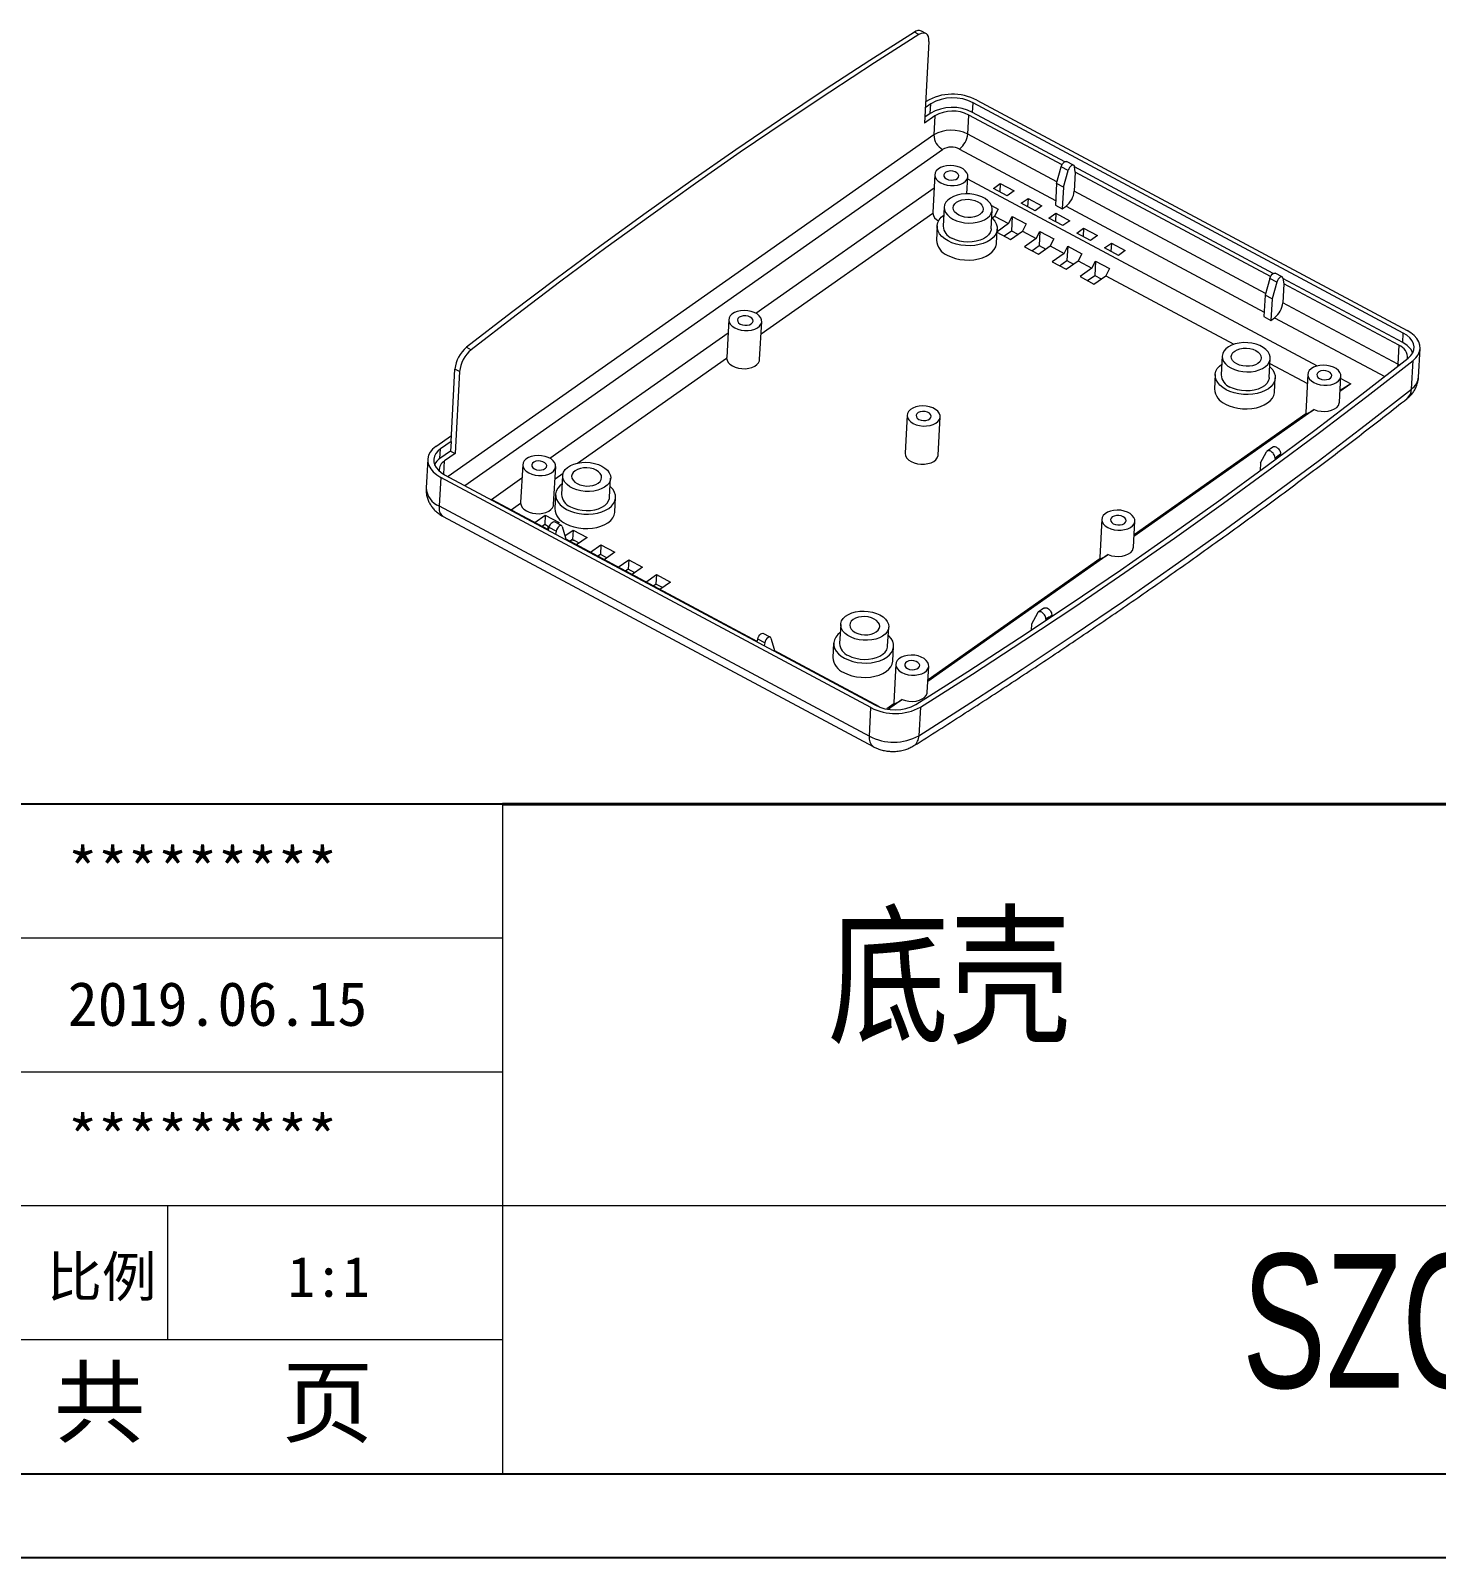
# Model space of a CAD drawing. Header units: inches. Extents: x 1477 to 2707, y 530 to 940.
# Drawn here: x 2408.5 to 2572.3, y 530.1 to 708 of the extents above; entities that cross this region are included whole.
import ezdxf

# ---------------------------------------------------------------- set-up
doc = ezdxf.new("R2010")
doc.units = ezdxf.units.IN
doc.layers.add('文字', color=81, linetype='Continuous')
doc.layers.add('粗实线', color=7, linetype='Continuous', lineweight=30)
doc.layers.add('细实线', color=3, linetype='Continuous', lineweight=9)
doc.styles.get("Standard").update_dxf_attribs({"font": 'txt', "bigfont": 'gbcbig.shx'})
doc.styles.add('宋体', font='', dxfattribs={"width": 0.8, "height": 3.5})
doc.styles.add('长仿宋', font='', dxfattribs={"width": 0.7, "height": 4})
doc.styles.get('宋体').set_extended_font_data('SimSun')
doc.styles.get('长仿宋').set_extended_font_data('SimSun')

msp = doc.modelspace()

# ---------------------------------------------------------------- linework, layer by layer
at = {"color": 7, "linetype": 'Continuous', "lineweight": 15}
for p, q in [((2511.985, 707.52), (2511.445, 707.809)), ((2512.802, 707.65), (2512.262, 707.939)), ((2513.145, 706.737), (2512.62, 697.191)), ((2513.364, 699.451), (2512.72, 698.998)), ((2512.758, 699.694), (2512.824, 699.74)), ((2513.303, 698.34), (2513.364, 699.451)), ((2518.225, 698.46), (2518.286, 699.571)), ((2568.397, 672.746), (2518.286, 699.571)), ((2518.73, 699.884), (2568.842, 673.059)), ((2513.843, 698.051), (2512.62, 697.191)), ((2513.303, 698.34), (2512.659, 697.887)), ((2513.843, 698.051), (2513.721, 695.829)), ((2517.658, 695.925), (2517.78, 698.147)), ((2528.647, 692.33), (2517.78, 698.147)), ((2528.972, 692.707), (2518.225, 698.46)), ((2529.997, 692.301), (2529.187, 692.734)), ((2530.198, 691.5), (2530.088, 692.15)), ((2513.828, 691.204), (2513.586, 686.804)), ((2517.561, 688.972), (2517.672, 690.993)), ((2517.656, 690.711), (2558.373, 668.916)), ((2528.009, 690.161), (2528.565, 692.124)), ((2529.375, 691.691), (2528.565, 692.124)), ((2528.818, 689.728), (2529.375, 691.691)), ((2530.198, 691.5), (2530.076, 689.278)), ((2553.267, 679.702), (2530.095, 692.105)), ((2552.942, 679.325), (2530.198, 691.5)), ((2492.985, 675.055), (2513.743, 689.665)), ((2520.647, 689.601), (2521.447, 690.164)), ((2522.266, 688.734), (2520.647, 689.601)), ((2521.447, 690.164), (2521.394, 689.201)), ((2521.447, 690.164), (2523.066, 689.297)), ((2523.066, 689.297), (2522.266, 688.734)), ((2528.009, 690.161), (2527.871, 687.662)), ((2528.818, 689.728), (2528.009, 690.161)), ((2528.818, 689.728), (2528.681, 687.228)), ((2514.925, 687.422), (2514.803, 685.2)), ((2520.394, 684.893), (2520.516, 687.115)), ((2520.421, 687.619), (2521.22, 687.191)), ((2521.22, 687.191), (2520.794, 686.363)), ((2523.886, 687.867), (2524.686, 688.43)), ((2525.506, 687), (2523.886, 687.867)), ((2524.686, 688.43), (2524.633, 687.467)), ((2524.686, 688.43), (2526.306, 687.563)), ((2526.306, 687.563), (2525.506, 687)), ((2527.871, 687.662), (2528.681, 687.228)), ((2528.681, 687.228), (2529.126, 687.541)), ((2493.588, 672.639), (2513.583, 686.712)), ((2514.104, 685.239), (2514.012, 683.572)), ((2520.486, 686.146), (2520.794, 686.363)), ((2520.794, 686.363), (2522.414, 685.496)), ((2522.414, 685.496), (2521.077, 684.555)), ((2522.414, 685.496), (2522.84, 686.324)), ((2522.84, 686.324), (2522.748, 684.663)), ((2522.84, 686.324), (2524.459, 685.457)), ((2524.459, 685.457), (2524.033, 684.629)), ((2527.125, 686.133), (2527.925, 686.696)), ((2528.745, 685.266), (2527.125, 686.133)), ((2527.925, 686.696), (2527.872, 685.733)), ((2527.925, 686.696), (2529.545, 685.829)), ((2529.545, 685.829), (2528.745, 685.266)), ((2521.002, 683.188), (2521.093, 684.855)), ((2521.074, 684.5), (2522.651, 683.656)), ((2521.893, 684.062), (2522.748, 684.663)), ((2522.651, 683.656), (2524.033, 684.629)), ((2522.748, 684.663), (2523.506, 684.258)), ((2524.033, 684.629), (2525.653, 683.762)), ((2525.653, 683.762), (2524.271, 682.789)), ((2525.653, 683.762), (2526.079, 684.59)), ((2526.079, 684.59), (2525.988, 682.929)), ((2526.079, 684.59), (2527.699, 683.723)), ((2527.699, 683.723), (2527.273, 682.895)), ((2530.365, 684.399), (2531.165, 684.962)), ((2531.984, 683.532), (2530.365, 684.399)), ((2531.165, 684.962), (2531.112, 683.999)), ((2531.165, 684.962), (2532.784, 684.095)), ((2532.784, 684.095), (2531.984, 683.532)), ((2524.271, 682.789), (2525.89, 681.922)), ((2525.133, 682.327), (2525.988, 682.929)), ((2525.89, 681.922), (2527.273, 682.895)), ((2525.988, 682.929), (2526.745, 682.524)), ((2527.273, 682.895), (2528.892, 682.028)), ((2528.892, 682.028), (2527.51, 681.055)), ((2528.892, 682.028), (2529.318, 682.856)), ((2529.318, 682.856), (2529.227, 681.195)), ((2529.318, 682.856), (2530.938, 681.989)), ((2530.938, 681.989), (2530.512, 681.161)), ((2533.604, 682.665), (2534.404, 683.228)), ((2535.223, 681.798), (2533.604, 682.665)), ((2534.404, 683.228), (2534.351, 682.265)), ((2534.404, 683.228), (2536.024, 682.361)), ((2536.024, 682.361), (2535.223, 681.798)), ((2527.51, 681.055), (2529.13, 680.188)), ((2528.372, 680.593), (2529.227, 681.195)), ((2529.13, 680.188), (2530.512, 681.161)), ((2529.227, 681.195), (2529.985, 680.79)), ((2530.512, 681.161), (2532.131, 680.294)), ((2532.131, 680.294), (2530.749, 679.321)), ((2532.131, 680.294), (2532.558, 681.122)), ((2532.558, 681.122), (2532.466, 679.461)), ((2532.558, 681.122), (2534.177, 680.255)), ((2534.177, 680.255), (2533.751, 679.427)), ((2554.291, 679.296), (2553.482, 679.729)), ((2530.749, 679.321), (2532.369, 678.454)), ((2531.611, 678.859), (2532.466, 679.461)), ((2532.369, 678.454), (2533.751, 679.427)), ((2532.466, 679.461), (2533.224, 679.056)), ((2533.751, 679.427), (2548.676, 671.437)), ((2552.86, 679.119), (2552.303, 677.156)), ((2553.67, 678.686), (2552.86, 679.119)), ((2553.67, 678.686), (2553.113, 676.723)), ((2554.492, 678.495), (2554.37, 676.273)), ((2554.383, 679.145), (2554.492, 678.495)), ((2568.336, 671.635), (2554.39, 679.1)), ((2567.892, 671.322), (2554.492, 678.495)), ((2552.303, 677.156), (2552.166, 674.657)), ((2553.113, 676.723), (2552.303, 677.156)), ((2553.113, 676.723), (2552.976, 674.223)), ((2567.77, 669.1), (2554.37, 676.273)), ((2552.166, 674.657), (2552.976, 674.223)), ((2552.976, 674.223), (2553.42, 674.536)), ((2468.981, 658.16), (2489.739, 672.77)), ((2489.824, 674.309), (2489.582, 669.909)), ((2493.424, 669.654), (2493.668, 674.098)), ((2568.336, 671.635), (2568.397, 672.746)), ((2459.271, 671.087), (2459.811, 670.798)), ((2567.892, 671.322), (2567.77, 669.1)), ((2570.185, 667.618), (2570.368, 670.951)), ((2472.211, 657.593), (2489.579, 669.817)), ((2547.318, 670.082), (2547.196, 667.86)), ((2552.787, 667.553), (2552.909, 669.775)), ((2552.877, 669.189), (2557.229, 666.859)), ((2569.366, 666.215), (2569.549, 669.548)), ((2457.466, 660.108), (2457.929, 668.543)), ((2458.469, 668.254), (2457.929, 668.543)), ((2458.469, 668.254), (2457.945, 658.708)), ((2546.497, 667.898), (2546.405, 666.232)), ((2553.395, 665.848), (2553.486, 667.515)), ((2557.288, 667.94), (2557.044, 663.496)), ((2560.965, 664.673), (2561.133, 667.728)), ((2561.117, 667.447), (2562.286, 666.821)), ((2562.286, 666.821), (2561.034, 665.94)), ((2562.286, 666.821), (2561.04, 666.036)), ((2558.025, 663.822), (2537.03, 649.045)), ((2510.609, 663.183), (2510.365, 658.738)), ((2514.209, 658.527), (2514.454, 662.971)), ((2557.058, 663.312), (2537.04, 649.222)), ((2557.044, 663.496), (2557.058, 663.312)), ((2455.704, 659.536), (2457.504, 660.804)), ((2456.182, 658.136), (2456.243, 659.247)), ((2457.405, 658.997), (2456.182, 658.136)), ((2457.466, 660.108), (2456.243, 659.247)), ((2457.945, 658.708), (2456.722, 657.847)), ((2457.466, 660.108), (2457.405, 658.997)), ((2457.405, 658.997), (2457.945, 658.708)), ((2551.77, 657.612), (2552.452, 658.888)), ((2553.205, 659.46), (2552.537, 658.987)), ((2554.114, 658.636), (2554.104, 658.45)), ((2454.749, 658.033), (2454.566, 654.7)), ((2465.82, 657.414), (2465.578, 653.014)), ((2469.42, 652.759), (2469.664, 657.203)), ((2551.77, 657.612), (2551.719, 656.692)), ((2553.466, 658.144), (2553.457, 657.972)), ((2456.276, 655.925), (2456.093, 652.592)), ((2506.387, 629.1), (2456.276, 655.925)), ((2456.72, 656.238), (2506.832, 629.413)), ((2462.172, 653.367), (2465.735, 655.875)), ((2469.584, 655.744), (2470.524, 656.406)), ((2470.473, 656.135), (2470.351, 653.913)), ((2475.942, 653.606), (2476.065, 655.828)), ((2468.839, 649.798), (2462.172, 653.367)), ((2469.652, 653.951), (2469.56, 652.285)), ((2476.55, 651.901), (2476.641, 653.567)), ((2456.093, 652.592), (2506.204, 625.767)), ((2456.549, 651.375), (2506.661, 624.55)), ((2464.464, 652.14), (2465.575, 652.922)), ((2467.222, 650.663), (2468.451, 651.528)), ((2468.451, 651.528), (2468.39, 650.417)), ((2468.451, 651.528), (2470.07, 650.661)), ((2468.39, 650.417), (2468.084, 650.202)), ((2468.916, 650.135), (2468.39, 650.417)), ((2468.83, 649.756), (2468.904, 650.09)), ((2469.714, 649.656), (2468.904, 650.09)), ((2470.349, 650.318), (2469.539, 650.751)), ((2469.714, 649.656), (2469.639, 649.322)), ((2470.07, 650.661), (2469.913, 650.551)), ((2470.432, 650.203), (2470.809, 648.898)), ((2470.743, 649.127), (2471.69, 649.794)), ((2471.69, 649.794), (2471.629, 648.683)), ((2471.69, 649.794), (2473.31, 648.927)), ((2533.284, 651.044), (2533.04, 646.6)), ((2536.961, 647.778), (2537.129, 650.833)), ((2470.809, 648.898), (2470.798, 648.702)), ((2493.134, 636.793), (2470.801, 648.748)), ((2471.559, 648.634), (2471.323, 648.468)), ((2471.629, 648.683), (2471.559, 648.634)), ((2471.629, 648.683), (2471.844, 648.568)), ((2472.387, 648.277), (2471.844, 648.568)), ((2473.31, 648.927), (2472.081, 648.062)), ((2473.701, 647.195), (2474.929, 648.06)), ((2474.929, 648.06), (2474.868, 646.949)), ((2474.929, 648.06), (2476.549, 647.193)), ((2474.868, 646.949), (2474.563, 646.734)), ((2475.626, 646.543), (2474.868, 646.949)), ((2476.549, 647.193), (2475.32, 646.328)), ((2476.94, 645.461), (2478.169, 646.326)), ((2478.169, 646.326), (2478.108, 645.215)), ((2478.169, 646.326), (2479.788, 645.459)), ((2534.021, 646.927), (2513.026, 632.15)), ((2533.054, 646.416), (2513.036, 632.327)), ((2533.04, 646.6), (2533.054, 646.416)), ((2478.108, 645.215), (2477.802, 645)), ((2478.865, 644.809), (2478.108, 645.215)), ((2479.788, 645.459), (2478.56, 644.594)), ((2480.179, 643.727), (2481.408, 644.592)), ((2481.408, 644.592), (2481.347, 643.481)), ((2481.408, 644.592), (2483.028, 643.725)), ((2481.347, 643.481), (2481.041, 643.266)), ((2482.105, 643.075), (2481.347, 643.481)), ((2483.028, 643.725), (2481.799, 642.86)), ((2526.534, 640.685), (2525.868, 640.219)), ((2502.866, 638.795), (2502.744, 636.573)), ((2525.099, 638.84), (2525.059, 638.119)), ((2525.785, 640.122), (2525.099, 638.84)), ((2526.776, 639.394), (2526.769, 639.254)), ((2527.462, 639.841), (2527.455, 639.712)), ((2493.124, 636.751), (2493.199, 637.085)), ((2494.009, 636.651), (2493.199, 637.085)), ((2494.644, 637.312), (2493.834, 637.746)), ((2494.726, 637.198), (2495.104, 635.893)), ((2508.335, 636.266), (2508.458, 638.488)), ((2494.009, 636.651), (2493.934, 636.317)), ((2495.104, 635.893), (2495.093, 635.697)), ((2507.367, 629.174), (2495.095, 635.743)), ((2502.045, 636.611), (2501.953, 634.945)), ((2508.943, 634.561), (2509.034, 636.227)), ((2509.28, 634.149), (2509.036, 629.705)), ((2512.957, 630.883), (2513.125, 633.938)), ((2510.017, 630.032), (2508.421, 628.908)), ((2506.204, 625.767), (2506.387, 629.1)), ((2509.05, 629.521), (2508.225, 628.941)), ((2509.036, 629.705), (2509.05, 629.521)), ((2512.15, 629.148), (2511.967, 625.815))]:
    msp.add_line(p, q, dxfattribs=at)
at = {"color": 8, "linetype": 'Continuous', "lineweight": 15}
for p, q in [((2513.721, 695.829), (2457.147, 656.01)), ((2528.063, 690.355), (2517.658, 695.925)), ((2459.088, 654.97), (2514.739, 694.14)), ((2516.708, 694.188), (2527.901, 688.197)), ((2552.358, 677.35), (2530.076, 689.278)), ((2529.126, 687.541), (2552.195, 675.192)), ((2553.42, 674.536), (2566.244, 667.671)), ((2567.943, 669), (2567.77, 669.1)), ((2456.636, 656.284), (2456.722, 657.847))]:
    msp.add_line(p, q, dxfattribs=at)
for p, q in [((2463.455, 617.834), (2346.431, 617.834)), ((2142.976, 539.819), (2697.503, 539.819)), ((2127.987, 530.067), (2707.255, 530.067))]:
    msp.add_line(p, q)
at = {"color": 7, "linetype": 'Continuous', "lineweight": 15, "flags": 128}
for points in [[(2511.445, 707.809), (2506.253, 704.504), (2501.053, 701.117), (2495.845, 697.646), (2490.632, 694.094), (2485.414, 690.459), (2480.191, 686.744), (2474.965, 682.949), (2469.735, 679.074), (2464.504, 675.12), (2459.271, 671.087)], [(2511.985, 707.52), (2506.793, 704.215), (2501.592, 700.828), (2496.385, 697.357), (2491.172, 693.805), (2485.954, 690.17), (2480.731, 686.455), (2475.505, 682.66), (2470.275, 678.785), (2465.044, 674.831), (2459.811, 670.798)], [(2513.145, 706.737), (2513.138, 707.033), (2513.085, 707.285), (2512.986, 707.484), (2512.846, 707.624), (2512.669, 707.699), (2512.461, 707.706), (2512.231, 707.646), (2511.985, 707.52)], [(2514.527, 690.238), (2514.875, 690.088), (2515.264, 689.984), (2515.675, 689.933), (2516.09, 689.936), (2516.489, 689.993), (2516.853, 690.103), (2517.166, 690.258), (2517.413, 690.454), (2517.582, 690.679), (2517.665, 690.924), (2517.658, 691.177), (2517.563, 691.426), (2517.382, 691.66), (2517.126, 691.868), (2516.805, 692.04), (2516.434, 692.168), (2516.032, 692.246), (2515.616, 692.27), (2515.207, 692.239), (2514.823, 692.155), (2514.482, 692.022), (2514.201, 691.846), (2513.992, 691.634), (2513.865, 691.398), (2513.827, 691.147), (2513.878, 690.895), (2514.017, 690.651), (2514.237, 690.429), (2514.527, 690.238)], [(2528.565, 692.124), (2528.63, 692.295), (2528.722, 692.457), (2528.834, 692.595), (2528.953, 692.695), (2529.067, 692.746), (2529.166, 692.743), (2529.187, 692.734)], [(2530.088, 692.15), (2530.049, 692.254), (2529.976, 692.31), (2529.877, 692.312), (2529.763, 692.261), (2529.644, 692.162), (2529.532, 692.024), (2529.44, 691.861), (2529.375, 691.691)], [(2515.194, 690.708), (2515.443, 690.611), (2515.726, 690.568), (2516.011, 690.582), (2516.268, 690.652), (2516.468, 690.771), (2516.591, 690.925), (2516.623, 691.098), (2516.56, 691.271), (2516.409, 691.425), (2516.187, 691.544), (2515.917, 691.615), (2515.63, 691.629), (2515.355, 691.587), (2515.123, 691.491), (2514.959, 691.353), (2514.881, 691.187), (2514.897, 691.012), (2515.005, 690.846), (2515.194, 690.708)], [(2515.942, 686.017), (2516.357, 685.831), (2516.815, 685.691), (2517.302, 685.601), (2517.802, 685.566), (2518.3, 685.585), (2518.78, 685.658), (2519.225, 685.782), (2519.622, 685.955), (2519.958, 686.17), (2520.221, 686.42), (2520.405, 686.698), (2520.502, 686.993), (2520.51, 687.298), (2520.428, 687.602), (2520.259, 687.895), (2520.009, 688.168), (2519.685, 688.411), (2519.298, 688.619), (2518.86, 688.783), (2518.385, 688.898), (2517.89, 688.961), (2517.388, 688.969), (2516.898, 688.923), (2516.433, 688.824), (2516.011, 688.674), (2515.643, 688.48), (2515.342, 688.246), (2515.117, 687.981), (2514.976, 687.694), (2514.923, 687.392), (2514.961, 687.087), (2515.086, 686.787), (2515.297, 686.503), (2515.585, 686.244), (2515.942, 686.017)], [(2516.609, 686.486), (2516.337, 686.667), (2516.134, 686.877), (2516.01, 687.108), (2515.972, 687.346), (2516.022, 687.58), (2516.157, 687.799), (2516.371, 687.991), (2516.652, 688.147), (2516.987, 688.259), (2517.358, 688.321), (2517.748, 688.331), (2518.136, 688.287), (2518.504, 688.192), (2518.832, 688.051), (2519.104, 687.87), (2519.307, 687.66), (2519.431, 687.43), (2519.469, 687.191), (2519.419, 686.957), (2519.284, 686.738), (2519.07, 686.546), (2518.789, 686.39), (2518.454, 686.278), (2518.083, 686.216), (2517.693, 686.207), (2517.305, 686.25), (2516.937, 686.345), (2516.609, 686.486)], [(2520.486, 686.146), (2520.546, 686.088), (2520.804, 685.784), (2520.983, 685.463), (2521.079, 685.131), (2521.089, 684.797), (2521.013, 684.469), (2520.852, 684.156), (2520.612, 683.864), (2520.298, 683.602), (2519.917, 683.375), (2519.479, 683.189), (2518.995, 683.049), (2518.476, 682.958), (2517.936, 682.919), (2517.387, 682.932), (2516.844, 682.997), (2516.319, 683.112), (2515.825, 683.275), (2515.376, 683.482), (2514.981, 683.728), (2514.65, 684.005), (2514.393, 684.309), (2514.214, 684.63), (2514.118, 684.962), (2514.108, 685.296), (2514.184, 685.624), (2514.344, 685.937), (2514.584, 686.229), (2514.872, 686.473)], [(2520.394, 684.893), (2520.38, 684.771), (2520.283, 684.476), (2520.099, 684.198), (2519.835, 683.948), (2519.5, 683.733), (2519.103, 683.56), (2518.657, 683.436), (2518.178, 683.363), (2517.68, 683.344), (2517.18, 683.379), (2516.692, 683.469), (2516.234, 683.609), (2515.82, 683.795)], [(2515.284, 681.816), (2515.734, 681.609), (2516.227, 681.446), (2516.752, 681.33), (2517.295, 681.265), (2517.844, 681.252), (2518.384, 681.292), (2518.903, 681.382), (2519.387, 681.522), (2519.825, 681.708), (2520.206, 681.935), (2520.521, 682.198), (2520.761, 682.489), (2520.921, 682.803), (2520.997, 683.131), (2521.002, 683.188)], [(2552.86, 679.119), (2552.924, 679.29), (2553.017, 679.452), (2553.129, 679.59), (2553.248, 679.69), (2553.362, 679.741), (2553.461, 679.738), (2553.482, 679.729)], [(2554.383, 679.145), (2554.343, 679.249), (2554.271, 679.305), (2554.172, 679.307), (2554.057, 679.256), (2553.938, 679.157), (2553.827, 679.019), (2553.734, 678.856), (2553.67, 678.686)], [(2490.523, 673.343), (2490.871, 673.192), (2491.26, 673.089), (2491.671, 673.038), (2492.086, 673.041), (2492.485, 673.098), (2492.849, 673.208), (2493.162, 673.363), (2493.409, 673.558), (2493.578, 673.784), (2493.661, 674.029), (2493.654, 674.282), (2493.559, 674.531), (2493.378, 674.765), (2493.122, 674.973), (2492.801, 675.145), (2492.43, 675.273), (2492.028, 675.351), (2491.612, 675.375), (2491.203, 675.344), (2490.819, 675.26), (2490.479, 675.127), (2490.197, 674.951), (2489.988, 674.739), (2489.862, 674.503), (2489.823, 674.252), (2489.874, 674), (2490.013, 673.756), (2490.233, 673.534), (2490.523, 673.343)], [(2491.166, 673.795), (2491.412, 673.699), (2491.691, 673.651), (2491.975, 673.658), (2492.237, 673.719), (2492.451, 673.826), (2492.596, 673.971), (2492.657, 674.138), (2492.63, 674.312), (2492.516, 674.475), (2492.326, 674.612), (2492.08, 674.709), (2491.801, 674.756), (2491.517, 674.749), (2491.255, 674.689), (2491.041, 674.581), (2490.896, 674.436), (2490.835, 674.269), (2490.862, 674.095), (2490.976, 673.932), (2491.166, 673.795)], [(2568.987, 669.82), (2569.296, 670.115), (2569.516, 670.439), (2569.642, 670.785), (2569.669, 671.142), (2569.597, 671.5), (2569.427, 671.849), (2569.166, 672.179), (2568.819, 672.481), (2568.397, 672.746)], [(2569.549, 669.548), (2569.888, 669.864), (2570.141, 670.211), (2570.302, 670.579), (2570.369, 670.962), (2570.339, 671.35), (2570.214, 671.733), (2569.995, 672.104), (2569.689, 672.454), (2569.301, 672.775), (2568.842, 673.059)], [(2548.335, 668.677), (2548.75, 668.491), (2549.208, 668.351), (2549.695, 668.261), (2550.195, 668.226), (2550.693, 668.244), (2551.173, 668.318), (2551.618, 668.442), (2552.015, 668.615), (2552.351, 668.83), (2552.614, 669.08), (2552.798, 669.357), (2552.895, 669.653), (2552.903, 669.958), (2552.821, 670.262), (2552.652, 670.555), (2552.402, 670.827), (2552.078, 671.071), (2551.691, 671.279), (2551.253, 671.442), (2550.778, 671.558), (2550.283, 671.621), (2549.781, 671.629), (2549.291, 671.583), (2548.826, 671.483), (2548.404, 671.334), (2548.036, 671.14), (2547.735, 670.906), (2547.51, 670.641), (2547.369, 670.353), (2547.316, 670.052), (2547.354, 669.747), (2547.479, 669.447), (2547.69, 669.163), (2547.978, 668.904), (2548.335, 668.677)], [(2549.002, 669.146), (2548.73, 669.327), (2548.527, 669.537), (2548.403, 669.767), (2548.365, 670.006), (2548.415, 670.24), (2548.55, 670.459), (2548.764, 670.651), (2549.045, 670.807), (2549.38, 670.919), (2549.751, 670.981), (2550.141, 670.991), (2550.529, 670.947), (2550.896, 670.852), (2551.225, 670.711), (2551.497, 670.53), (2551.7, 670.32), (2551.824, 670.09), (2551.862, 669.851), (2551.812, 669.617), (2551.677, 669.398), (2551.463, 669.206), (2551.182, 669.05), (2550.847, 668.938), (2550.476, 668.876), (2550.086, 668.867), (2549.698, 668.91), (2549.33, 669.005), (2549.002, 669.146)], [(2489.579, 669.817), (2489.625, 669.569), (2489.756, 669.329), (2489.966, 669.109), (2490.244, 668.918), (2490.58, 668.765), (2490.957, 668.657), (2491.358, 668.598), (2491.766, 668.592), (2492.162, 668.638), (2492.528, 668.735), (2492.848, 668.878), (2493.108, 669.061), (2493.295, 669.275), (2493.401, 669.51), (2493.424, 669.654)], [(2511.634, 629.453), (2517.693, 633.311), (2523.683, 637.21), (2529.601, 641.15), (2535.447, 645.13), (2541.221, 649.149), (2546.923, 653.207), (2552.551, 657.303), (2558.104, 661.438), (2563.583, 665.611), (2568.987, 669.82)], [(2512.15, 629.148), (2518.214, 633.009), (2524.208, 636.912), (2530.131, 640.855), (2535.982, 644.837), (2541.761, 648.86), (2547.467, 652.921), (2553.1, 657.021), (2558.658, 661.159), (2564.141, 665.335), (2569.549, 669.548)], [(2552.857, 668.826), (2552.939, 668.748), (2553.197, 668.444), (2553.376, 668.123), (2553.472, 667.791), (2553.482, 667.457), (2553.406, 667.129), (2553.245, 666.816), (2553.005, 666.524), (2552.691, 666.262), (2552.31, 666.035), (2551.872, 665.849), (2551.388, 665.709), (2550.869, 665.618), (2550.329, 665.579), (2549.78, 665.592), (2549.237, 665.657), (2548.712, 665.772), (2548.218, 665.935), (2547.769, 666.142), (2547.374, 666.387), (2547.043, 666.665), (2546.786, 666.969), (2546.607, 667.29), (2546.511, 667.622), (2546.501, 667.956), (2546.577, 668.284), (2546.737, 668.597), (2546.977, 668.889), (2547.265, 669.133)], [(2552.787, 667.553), (2552.773, 667.431), (2552.676, 667.135), (2552.492, 666.858), (2552.228, 666.608), (2551.893, 666.393), (2551.496, 666.22), (2551.05, 666.095), (2550.571, 666.022), (2550.073, 666.003), (2549.573, 666.039), (2549.085, 666.129), (2548.627, 666.269), (2548.213, 666.455)], [(2557.988, 666.974), (2558.336, 666.823), (2558.724, 666.719), (2559.136, 666.668), (2559.551, 666.671), (2559.95, 666.729), (2560.314, 666.838), (2560.627, 666.994), (2560.873, 667.189), (2561.042, 667.414), (2561.125, 667.659), (2561.119, 667.912), (2561.023, 668.162), (2560.843, 668.396), (2560.586, 668.603), (2560.265, 668.775), (2559.895, 668.903), (2559.492, 668.981), (2559.077, 669.005), (2558.668, 668.975), (2558.284, 668.891), (2557.943, 668.758), (2557.662, 668.581), (2557.453, 668.37), (2557.326, 668.133), (2557.287, 667.883), (2557.339, 667.63), (2557.478, 667.387), (2557.697, 667.165), (2557.988, 666.974)], [(2558.655, 667.443), (2558.904, 667.347), (2559.186, 667.304), (2559.471, 667.318), (2559.728, 667.388), (2559.929, 667.506), (2560.052, 667.66), (2560.083, 667.833), (2560.02, 668.006), (2559.87, 668.16), (2559.647, 668.279), (2559.378, 668.35), (2559.09, 668.365), (2558.816, 668.322), (2558.584, 668.226), (2558.42, 668.088), (2558.342, 667.923), (2558.357, 667.747), (2558.466, 667.581), (2558.655, 667.443)], [(2511.967, 625.815), (2518.031, 629.676), (2524.025, 633.579), (2529.948, 637.522), (2535.799, 641.504), (2541.578, 645.527), (2547.284, 649.588), (2552.917, 653.688), (2558.475, 657.826), (2563.958, 662.002), (2569.366, 666.215)], [(2547.677, 664.476), (2548.127, 664.269), (2548.62, 664.106), (2549.145, 663.99), (2549.688, 663.925), (2550.237, 663.912), (2550.777, 663.951), (2551.296, 664.042), (2551.78, 664.182), (2552.218, 664.368), (2552.599, 664.595), (2552.914, 664.857), (2553.154, 665.149), (2553.314, 665.463), (2553.39, 665.79), (2553.395, 665.848)], [(2511.309, 662.217), (2511.657, 662.066), (2512.045, 661.962), (2512.457, 661.911), (2512.872, 661.914), (2513.271, 661.972), (2513.635, 662.081), (2513.948, 662.237), (2514.194, 662.432), (2514.363, 662.657), (2514.446, 662.902), (2514.44, 663.155), (2514.344, 663.404), (2514.164, 663.639), (2513.907, 663.846), (2513.586, 664.018), (2513.216, 664.146), (2512.813, 664.224), (2512.398, 664.248), (2511.989, 664.218), (2511.605, 664.134), (2511.264, 664), (2510.983, 663.824), (2510.774, 663.613), (2510.647, 663.376), (2510.608, 663.126), (2510.66, 662.873), (2510.799, 662.63), (2511.018, 662.408), (2511.309, 662.217)], [(2558.025, 663.822), (2558.408, 663.697), (2558.822, 663.625), (2559.247, 663.609), (2559.663, 663.65), (2560.047, 663.747), (2560.383, 663.894), (2560.653, 664.084), (2560.845, 664.308), (2560.948, 664.555), (2560.965, 664.673)], [(2511.976, 662.686), (2512.225, 662.59), (2512.507, 662.546), (2512.792, 662.561), (2513.049, 662.631), (2513.25, 662.749), (2513.373, 662.903), (2513.404, 663.076), (2513.341, 663.249), (2513.191, 663.403), (2512.968, 663.522), (2512.699, 663.593), (2512.411, 663.608), (2512.137, 663.565), (2511.905, 663.469), (2511.741, 663.331), (2511.663, 663.165), (2511.678, 662.99), (2511.787, 662.824), (2511.976, 662.686)], [(2455.704, 659.536), (2455.326, 659.221), (2455.038, 658.871), (2454.846, 658.495), (2454.755, 658.102), (2454.766, 657.701), (2454.881, 657.303), (2455.096, 656.917), (2455.405, 656.553), (2455.802, 656.219), (2456.276, 655.925)], [(2456.243, 659.247), (2455.929, 658.985), (2455.689, 658.693), (2455.529, 658.38), (2455.453, 658.052), (2455.463, 657.718), (2455.558, 657.386), (2455.737, 657.064), (2455.995, 656.761), (2456.325, 656.483), (2456.72, 656.238)], [(2466.52, 656.448), (2466.867, 656.297), (2467.256, 656.194), (2467.667, 656.142), (2468.082, 656.146), (2468.481, 656.203), (2468.846, 656.312), (2469.158, 656.468), (2469.405, 656.663), (2469.574, 656.889), (2469.657, 657.133), (2469.65, 657.387), (2469.555, 657.636), (2469.374, 657.87), (2469.118, 658.078), (2468.797, 658.25), (2468.426, 658.378), (2468.024, 658.455), (2467.608, 658.48), (2467.199, 658.449), (2466.815, 658.365), (2466.475, 658.232), (2466.193, 658.055), (2465.984, 657.844), (2465.858, 657.608), (2465.819, 657.357), (2465.87, 657.104), (2466.009, 656.861), (2466.229, 656.639), (2466.52, 656.448)], [(2511.065, 657.773), (2511.413, 657.622), (2511.801, 657.518), (2512.213, 657.467), (2512.627, 657.47), (2513.026, 657.528), (2513.391, 657.637), (2513.704, 657.793), (2513.95, 657.988), (2514.119, 658.213), (2514.202, 658.458), (2514.209, 658.527)], [(2467.186, 656.917), (2467.436, 656.821), (2467.718, 656.778), (2468.003, 656.792), (2468.26, 656.862), (2468.46, 656.981), (2468.583, 657.135), (2468.615, 657.308), (2468.552, 657.48), (2468.401, 657.635), (2468.179, 657.754), (2467.909, 657.824), (2467.622, 657.839), (2467.347, 657.796), (2467.115, 657.701), (2466.951, 657.563), (2466.873, 657.397), (2466.889, 657.222), (2466.997, 657.056), (2467.186, 656.917)], [(2475.047, 657.233), (2475.404, 657.006), (2475.692, 656.747), (2475.903, 656.463), (2476.029, 656.163), (2476.066, 655.858), (2476.013, 655.556), (2475.872, 655.269), (2475.647, 655.004), (2475.346, 654.77), (2474.978, 654.576), (2474.556, 654.427), (2474.091, 654.327), (2473.601, 654.281), (2473.1, 654.289), (2472.604, 654.352), (2472.129, 654.467), (2471.691, 654.631), (2471.304, 654.839), (2470.98, 655.083), (2470.73, 655.355), (2470.561, 655.648), (2470.479, 655.952), (2470.487, 656.257), (2470.584, 656.552), (2470.768, 656.83), (2471.032, 657.08), (2471.367, 657.295), (2471.764, 657.468), (2472.21, 657.592), (2472.689, 657.665), (2473.187, 657.684), (2473.687, 657.649), (2474.175, 657.559), (2474.633, 657.419), (2475.047, 657.233)], [(2472.157, 655.199), (2472.486, 655.058), (2472.853, 654.963), (2473.241, 654.919), (2473.631, 654.929), (2474.003, 654.991), (2474.337, 655.103), (2474.618, 655.259), (2474.832, 655.451), (2474.967, 655.67), (2475.017, 655.904), (2474.979, 656.142), (2474.856, 656.373), (2474.652, 656.583), (2474.38, 656.764), (2474.052, 656.905), (2473.684, 657), (2473.296, 657.043), (2472.906, 657.034), (2472.535, 656.972), (2472.2, 656.86), (2471.919, 656.704), (2471.706, 656.512), (2471.571, 656.293), (2471.521, 656.059), (2471.558, 655.82), (2471.682, 655.59), (2471.885, 655.38), (2472.157, 655.199)], [(2470.421, 655.185), (2470.133, 654.942), (2469.893, 654.65), (2469.732, 654.337), (2469.656, 654.009), (2469.666, 653.675), (2469.762, 653.343), (2469.941, 653.022), (2470.199, 652.718), (2470.529, 652.44), (2470.924, 652.195)], [(2470.924, 652.195), (2471.374, 651.988), (2471.867, 651.825), (2472.392, 651.709), (2472.935, 651.644), (2473.484, 651.631), (2474.024, 651.671), (2474.543, 651.762), (2475.027, 651.902), (2475.465, 652.087), (2475.846, 652.314), (2476.161, 652.577), (2476.401, 652.868), (2476.561, 653.182), (2476.637, 653.51), (2476.627, 653.844), (2476.531, 654.176), (2476.353, 654.497), (2476.095, 654.801), (2476.012, 654.878)], [(2471.369, 652.508), (2471.783, 652.322), (2472.241, 652.181), (2472.728, 652.092), (2473.229, 652.056), (2473.726, 652.075), (2474.206, 652.148), (2474.651, 652.273), (2475.048, 652.446), (2475.384, 652.661), (2475.648, 652.911), (2475.831, 653.188), (2475.929, 653.484), (2475.942, 653.606)], [(2465.575, 652.922), (2465.621, 652.674), (2465.752, 652.434), (2465.962, 652.214), (2466.241, 652.023), (2466.576, 651.87), (2466.953, 651.762), (2467.354, 651.703), (2467.762, 651.697), (2468.158, 651.743), (2468.524, 651.84), (2468.844, 651.983), (2469.104, 652.165), (2469.291, 652.379), (2469.397, 652.615), (2469.42, 652.759)], [(2470.833, 650.528), (2471.282, 650.322), (2471.776, 650.159), (2472.3, 650.043), (2472.844, 649.978), (2473.392, 649.965), (2473.933, 650.004), (2474.451, 650.095), (2474.936, 650.235), (2475.374, 650.421), (2475.755, 650.648), (2476.069, 650.91), (2476.309, 651.202), (2476.469, 651.516), (2476.545, 651.843), (2476.55, 651.901)], [(2533.984, 650.078), (2534.332, 649.928), (2534.72, 649.824), (2535.132, 649.773), (2535.547, 649.776), (2535.946, 649.834), (2536.31, 649.943), (2536.623, 650.099), (2536.869, 650.294), (2537.038, 650.519), (2537.121, 650.764), (2537.115, 651.017), (2537.019, 651.266), (2536.839, 651.5), (2536.582, 651.708), (2536.261, 651.88), (2535.891, 652.008), (2535.489, 652.086), (2535.073, 652.11), (2534.664, 652.08), (2534.28, 651.996), (2533.939, 651.862), (2533.658, 651.686), (2533.449, 651.474), (2533.322, 651.238), (2533.284, 650.988), (2533.335, 650.735), (2533.474, 650.492), (2533.693, 650.269), (2533.984, 650.078)], [(2534.626, 650.53), (2534.872, 650.434), (2535.151, 650.387), (2535.436, 650.394), (2535.697, 650.454), (2535.911, 650.562), (2536.056, 650.706), (2536.118, 650.874), (2536.09, 651.048), (2535.976, 651.211), (2535.787, 651.347), (2535.541, 651.444), (2535.262, 651.491), (2534.977, 651.484), (2534.716, 651.424), (2534.502, 651.316), (2534.357, 651.171), (2534.295, 651.004), (2534.323, 650.83), (2534.437, 650.667), (2534.626, 650.53)], [(2468.83, 649.803), (2468.765, 650.094), (2468.754, 650.222)], [(2468.904, 650.09), (2468.959, 650.259), (2469.043, 650.426), (2469.15, 650.573), (2469.268, 650.686), (2469.386, 650.753), (2469.49, 650.767), (2469.539, 650.751)], [(2470.432, 650.203), (2470.382, 650.293), (2470.3, 650.333), (2470.195, 650.319), (2470.078, 650.252), (2469.96, 650.14), (2469.853, 649.992), (2469.768, 649.826), (2469.714, 649.656)], [(2534.021, 646.927), (2534.404, 646.802), (2534.818, 646.73), (2535.244, 646.714), (2535.659, 646.755), (2536.043, 646.852), (2536.379, 646.999), (2536.649, 647.189), (2536.841, 647.413), (2536.944, 647.66), (2536.961, 647.778)], [(2507.44, 639.893), (2507.797, 639.666), (2508.085, 639.407), (2508.296, 639.123), (2508.422, 638.823), (2508.459, 638.518), (2508.406, 638.216), (2508.265, 637.929), (2508.04, 637.664), (2507.739, 637.43), (2507.371, 637.236), (2506.949, 637.086), (2506.484, 636.987), (2505.994, 636.941), (2505.493, 636.949), (2504.997, 637.012), (2504.522, 637.127), (2504.084, 637.291), (2503.697, 637.498), (2503.373, 637.742), (2503.123, 638.015), (2502.954, 638.308), (2502.872, 638.612), (2502.88, 638.917), (2502.977, 639.212), (2503.161, 639.49), (2503.425, 639.74), (2503.76, 639.955), (2504.157, 640.127), (2504.603, 640.252), (2505.082, 640.325), (2505.58, 640.344), (2506.08, 640.309), (2506.568, 640.219), (2507.026, 640.079), (2507.44, 639.893)], [(2504.55, 637.859), (2504.879, 637.718), (2505.246, 637.623), (2505.634, 637.579), (2506.024, 637.589), (2506.396, 637.651), (2506.73, 637.763), (2507.011, 637.919), (2507.225, 638.111), (2507.36, 638.33), (2507.41, 638.564), (2507.372, 638.802), (2507.249, 639.033), (2507.045, 639.243), (2506.773, 639.423), (2506.445, 639.565), (2506.077, 639.659), (2505.689, 639.703), (2505.299, 639.694), (2504.928, 639.632), (2504.593, 639.52), (2504.312, 639.364), (2504.099, 639.172), (2503.964, 638.953), (2503.914, 638.718), (2503.951, 638.48), (2504.075, 638.25), (2504.278, 638.039), (2504.55, 637.859)], [(2493.199, 637.085), (2493.253, 637.254), (2493.338, 637.421), (2493.445, 637.568), (2493.563, 637.681), (2493.68, 637.747), (2493.785, 637.762), (2493.834, 637.746)], [(2494.726, 637.198), (2494.676, 637.288), (2494.595, 637.328), (2494.49, 637.314), (2494.373, 637.247), (2494.255, 637.135), (2494.148, 636.987), (2494.063, 636.821), (2494.009, 636.651)], [(2502.814, 637.845), (2502.526, 637.602), (2502.286, 637.31), (2502.125, 636.997), (2502.049, 636.669), (2502.059, 636.335), (2502.155, 636.003), (2502.334, 635.681), (2502.592, 635.378), (2502.922, 635.1), (2503.317, 634.855)], [(2503.317, 634.855), (2503.767, 634.648), (2504.26, 634.485), (2504.785, 634.369), (2505.328, 634.304), (2505.877, 634.291), (2506.417, 634.331), (2506.936, 634.422), (2507.42, 634.562), (2507.858, 634.747), (2508.239, 634.974), (2508.554, 635.237), (2508.794, 635.528), (2508.954, 635.842), (2509.03, 636.17), (2509.02, 636.504), (2508.924, 636.835), (2508.746, 637.157), (2508.488, 637.461), (2508.405, 637.538)], [(2503.762, 635.168), (2504.176, 634.981), (2504.634, 634.841), (2505.121, 634.752), (2505.621, 634.716), (2506.119, 634.735), (2506.599, 634.808), (2507.044, 634.933), (2507.441, 635.106), (2507.777, 635.321), (2508.041, 635.571), (2508.224, 635.848), (2508.321, 636.144), (2508.335, 636.266)], [(2509.98, 633.183), (2510.328, 633.033), (2510.717, 632.929), (2511.128, 632.878), (2511.543, 632.881), (2511.942, 632.939), (2512.306, 633.048), (2512.619, 633.204), (2512.865, 633.399), (2513.034, 633.624), (2513.117, 633.869), (2513.111, 634.122), (2513.015, 634.371), (2512.835, 634.605), (2512.578, 634.813), (2512.257, 634.985), (2511.887, 635.113), (2511.485, 635.191), (2511.069, 635.215), (2510.66, 635.184), (2510.276, 635.101), (2509.935, 634.967), (2509.654, 634.791), (2509.445, 634.579), (2509.318, 634.343), (2509.28, 634.092), (2509.331, 633.84), (2509.47, 633.597), (2509.69, 633.374), (2509.98, 633.183)], [(2503.226, 633.188), (2503.675, 632.982), (2504.168, 632.818), (2504.693, 632.703), (2505.237, 632.638), (2505.785, 632.625), (2506.326, 632.664), (2506.844, 632.755), (2507.329, 632.895), (2507.767, 633.081), (2508.148, 633.308), (2508.462, 633.57), (2508.702, 633.862), (2508.862, 634.175), (2508.938, 634.503), (2508.943, 634.561)], [(2510.647, 633.653), (2510.896, 633.557), (2511.179, 633.513), (2511.464, 633.527), (2511.72, 633.598), (2511.921, 633.716), (2512.044, 633.87), (2512.075, 634.043), (2512.012, 634.216), (2511.862, 634.37), (2511.64, 634.489), (2511.37, 634.56), (2511.082, 634.574), (2510.808, 634.532), (2510.576, 634.436), (2510.412, 634.298), (2510.334, 634.132), (2510.35, 633.957), (2510.458, 633.791), (2510.647, 633.653)], [(2510.017, 630.032), (2510.4, 629.907), (2510.814, 629.834), (2511.24, 629.819), (2511.655, 629.86), (2512.04, 629.957), (2512.375, 630.103), (2512.645, 630.294), (2512.837, 630.518), (2512.94, 630.765), (2512.957, 630.883)]]:
    msp.add_lwpolyline(points, dxfattribs=at)
at = {"color": 8, "linetype": 'Continuous', "lineweight": 15, "flags": 128}
msp.add_lwpolyline([(2567.77, 669.1), (2567.741, 668.871), (2567.734, 668.835)], dxfattribs=at)
at = {"color": 7, "linetype": 'Continuous', "lineweight": 15}
for centre, radius, start, end in [((2511.965, 707.177), 0.818, 68.67078, 129.39874), ((2515.905, 694.535), 6.049, 62.15647, 120.62174), ((2515.932, 695.114), 5.041, 62.15647, 120.62174), ((2515.871, 694.003), 5.041, 62.15647, 120.62174), ((2515.898, 694.55), 4.059, 62.36806, 120.41014), ((2515.776, 692.328), 4.059, 62.36806, 120.41014), ((2515.695, 695.869), 1.975, 181.13968, 241.05333), ((2515.157, 696.165), 2.513, 308.12637, 354.51372), ((2515.767, 692.39), 2.03, 62.36806, 120.41014), ((2527.574, 689.518), 2.513, 308.12637, 354.51372), ((2514.78, 686.902), 1.213, 189.00295, 244.84466), ((2516.387, 685.277), 1.587, 182.77247, 249.06108), ((2516.038, 683.7), 2.029, 183.62112, 248.21242), ((2551.869, 676.513), 2.513, 308.12637, 354.51372), ((2461.723, 668.167), 3.812, 130.01743, 174.34482), ((2462.263, 667.878), 3.812, 130.01743, 174.34482), ((2567.382, 669.9), 1.511, 353.92537, 70.2657), ((2567.308, 669.437), 2.427, 24.43157, 64.91949), ((2548.78, 667.937), 1.587, 182.77247, 249.06108), ((2548.431, 666.36), 2.029, 183.62112, 248.21242), ((2511.466, 658.8), 1.103, 183.18387, 248.64967), ((2457.268, 656.5), 1.964, 123.5639, 151.65897), ((2457.371, 656.742), 1.282, 120.41179, 183.16611), ((2471.936, 653.99), 1.587, 182.77247, 249.06108), ((2471.586, 652.413), 2.029, 183.62112, 248.21242), ((2473.151, 654.858), 6.424, 255.65361, 258.25889), ((2504.329, 636.65), 1.587, 182.77247, 249.06108), ((2503.979, 635.073), 2.029, 183.62112, 248.21242), ((2509.224, 634.533), 6.129, 242.42923, 298.51413), ((2509.196, 633.945), 5.111, 242.45222, 298.49113), ((2509.041, 631.2), 6.129, 242.42923, 298.51413)]:
    msp.add_arc(centre, radius, start, end, dxfattribs=at)
at = {"color": 8, "linetype": 'Continuous', "lineweight": 15}
for centre, radius, start, end in [((2568.239, 667.814), 1.956, 305.1751, 354.25971), ((2567.92, 666.213), 1.446, 310.02397, 0.09603), ((2456.997, 654.853), 2.435, 183.62112, 248.21242), ((2457.272, 652.34), 1.206, 167.94674, 233.18439), ((2507.383, 625.515), 1.205, 167.93901, 233.23958), ((2510.597, 625.779), 1.371, 305.59484, 1.48608)]:
    msp.add_arc(centre, radius, start, end, dxfattribs=at)
at = {"color": 7, "linetype": 'Continuous', "lineweight": 15}
for centre, major_axis, ratio, start_param, end_param in [((2515.434, 685.353), (-1.297, 2.549), 0.5187872, 0.7299245, 0.7710552), ((2491.43, 668.458), (-1.297, 2.549), 0.5187872, 0.7299245, 0.7710552), ((2559.03, 664.557), (1.995, 1.244), 0.0459963, 3.2665084, 4.1556192), ((2467.426, 651.562), (-1.297, 2.549), 0.5187872, 0.7299245, 0.7710552), ((2535.026, 647.662), (1.995, 1.244), 0.0459963, 3.2665084, 4.1556192), ((2511.023, 630.767), (1.995, 1.244), 0.0459963, 3.2665084, 4.1556192)]:
    msp.add_ellipse(centre, major_axis=major_axis, ratio=ratio, start_param=start_param, end_param=end_param, dxfattribs=at)
for points, knots in [([(2568.849, 665.105), (2568.98, 665.216), (2569.236, 665.434), (2569.553, 665.82), (2569.812, 666.234), (2570.013, 666.693), (2570.145, 667.157), (2570.169, 667.475), (2570.179, 667.615)], [0, 0, 0, 0, 0.1762746, 0.3444033, 0.5103667, 0.6749374, 0.85618, 1, 1, 1, 1]), ([(2511.395, 624.665), (2512.364, 625.277), (2515.172, 627.051), (2519.775, 630.013), (2525.186, 633.561), (2530.538, 637.143), (2535.832, 640.758), (2541.066, 644.406), (2546.241, 648.085), (2551.355, 651.797), (2556.409, 655.54), (2561.401, 659.314), (2565.541, 662.506), (2568.008, 664.444), (2568.849, 665.105)], [0, 0, 0, 0, 0.047683, 0.1382335, 0.2287841, 0.3193342, 0.4098837, 0.5004325, 0.5909805, 0.6815276, 0.7720737, 0.8626187, 0.9531626, 1, 1, 1, 1]), ([(2553.466, 658.144), (2553.467, 658.163), (2553.468, 658.2), (2553.463, 658.258), (2553.454, 658.316), (2553.439, 658.376), (2553.419, 658.436), (2553.394, 658.497), (2553.34, 658.607), (2553.238, 658.762), (2553.065, 658.921), (2552.879, 659.026), (2552.729, 659.049), (2552.623, 659.034), (2552.553, 659.003), (2552.494, 658.956), (2552.466, 658.911), (2552.452, 658.888)], [0, 0, 0, 0, 0.0366616, 0.07243, 0.107655, 0.1427029, 0.1779453, 0.213748, 0.2504598, 0.3750048, 0.4997606, 0.6244426, 0.7493343, 0.8129497, 0.8746157, 0.936308, 1, 1, 1, 1]), ([(2553.208, 659.457), (2553.212, 659.463), (2553.249, 659.506), (2553.367, 659.522), (2553.538, 659.5), (2553.721, 659.396), (2553.89, 659.241), (2554.02, 659.044), (2554.108, 658.831), (2554.112, 658.701), (2554.114, 658.636)], [0, 0, 0, 0, 0.0202555, 0.1601595, 0.3000654, 0.4402067, 0.5798922, 0.7198116, 0.8598473, 1, 1, 1, 1]), ([(2454.575, 654.7), (2454.569, 654.586), (2454.553, 654.305), (2454.616, 653.862), (2454.746, 653.388), (2454.943, 652.942), (2455.198, 652.53), (2455.507, 652.154), (2455.869, 651.817), (2456.222, 651.559), (2456.459, 651.426), (2456.549, 651.375)], [0, 0, 0, 0, 0.0836482, 0.2054866, 0.3251584, 0.443531, 0.5615407, 0.6802279, 0.8007333, 0.9241975, 1, 1, 1, 1]), ([(2526.536, 640.682), (2526.541, 640.687), (2526.578, 640.731), (2526.698, 640.747), (2526.873, 640.724), (2527.06, 640.618), (2527.233, 640.46), (2527.366, 640.259), (2527.456, 640.04), (2527.46, 639.907), (2527.462, 639.841)], [0, 0, 0, 0, 0.019039, 0.1591166, 0.2991963, 0.4395116, 0.5793705, 0.7194637, 0.8596733, 1, 1, 1, 1]), ([(2526.776, 639.394), (2526.777, 639.413), (2526.778, 639.449), (2526.773, 639.505), (2526.764, 639.563), (2526.749, 639.621), (2526.73, 639.68), (2526.705, 639.74), (2526.653, 639.847), (2526.553, 639.999), (2526.384, 640.154), (2526.202, 640.257), (2526.055, 640.279), (2525.951, 640.264), (2525.883, 640.235), (2525.826, 640.188), (2525.798, 640.144), (2525.785, 640.122)], [0, 0, 0, 0, 0.0366616, 0.07243, 0.107655, 0.1427029, 0.1779453, 0.213748, 0.2504598, 0.3750048, 0.4997606, 0.6244426, 0.7493343, 0.8129497, 0.8746157, 0.936308, 1, 1, 1, 1]), ([(2506.661, 624.55), (2506.784, 624.488), (2507.072, 624.345), (2507.556, 624.177), (2508.108, 624.051), (2508.682, 623.989), (2509.268, 623.991), (2509.859, 624.062), (2510.42, 624.204), (2510.94, 624.402), (2511.245, 624.578), (2511.395, 624.665)], [0, 0, 0, 0, 0.0843435, 0.19637782, 0.31002279, 0.42522168, 0.54210658, 0.66127718, 0.78342598, 0.89334965, 1, 1, 1, 1])]:
    msp.add_open_spline(points, degree=3, knots=knots, dxfattribs=at)
for points in [[(2554.114, 658.636), (2553.898, 658.472), (2553.682, 658.308), (2553.466, 658.144)], [(2527.462, 639.841), (2527.234, 639.692), (2527.005, 639.543), (2526.776, 639.394)]]:
    msp.add_open_spline(points, degree=3, dxfattribs=at)
at = {"layer": '粗实线', "color": 7, "lineweight": 40}
msp.add_line((2697.503, 617.834), (2463.455, 617.834), dxfattribs=at)
at = {"layer": '细实线', "color": 7}
for p, q in [((2463.455, 617.834), (2463.455, 539.819)), ((2463.455, 602.231), (2346.431, 602.231)), ((2463.455, 586.628), (2346.431, 586.628)), ((2697.503, 571.025), (2346.431, 571.025)), ((2424.447, 571.025), (2424.447, 555.422)), ((2463.455, 555.422), (2346.431, 555.422))]:
    msp.add_line(p, q, dxfattribs=at)

# ---------------------------------------------------------------- texts
at = {"char_height": 5.13137, "width": 2916.41465, "attachment_point": 1}
for s, insert in [('{\\fSimHei|b0|i0|c134|p49;*********}', (2412.809, 612.747)), ('{\\fSimHei|b0|i0|c134|p49;2019.\\fSimHei|b0|i0|c0|p49;0\\fSimHei|b0|i0|c134|p49;6.15}', (2412.809, 597.143)), ('{\\fSimHei|b0|i0|c134|p49;*********}', (2412.809, 581.54))]:
    msp.add_mtext(s, dxfattribs=dict(at, insert=insert))
at = {"layer": '文字', "color": 0, "insert": (2501.331, 604.364), "char_height": 13.0026, "width": 166.23415, "attachment_point": 1, "style": '宋体'}
msp.add_mtext('底壳', dxfattribs=at)
at = {"layer": '粗实线', "insert": (2549.652, 565.438), "char_height": 15.60318, "width": 174.97418, "attachment_point": 1, "style": '长仿宋'}
msp.add_mtext('{\\fSTXinwei|b0|i0|c134|p2;SZOMK}', dxfattribs=at)
at = {"layer": '细实线', "color": 7, "attachment_point": 1}
for s, insert, char_height, width in [('{\\fSimSun|b0|i0|c134|p54;比例}', (2410.404, 565.116), 4.68095, 20.54793), ('{\\fSimSun|b0|i0|c134|p54;1:1}', (2438.441, 565.116), 4.68095, 20.54793), ('{\\fSimSun|b0|i0|c134|p54; 共   页}', (2405.898, 552.077), 7.80159, 58.51191)]:
    msp.add_mtext(s, dxfattribs=dict(at, insert=insert, char_height=char_height, width=width))

doc.saveas('drawing.dxf')
